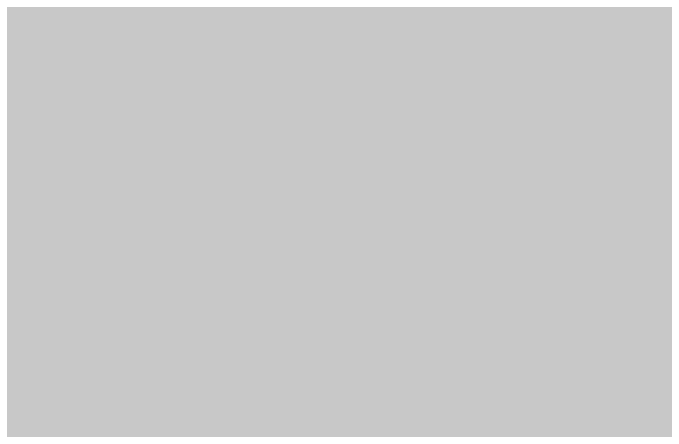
# Model space of a CAD drawing. Extents: x 13573007 to 22079938, y 2388446 to 8397471.
# Drawn here: x 19112850 to 19114843, y 5958050 to 5959326 of the extents above; entities that cross this region are included whole.
import ezdxf

# ---------------------------------------------------------------- set-up
doc = ezdxf.new("R2010")
doc.units = 0
doc.header["$MEASUREMENT"] = 0
doc.layers.add('5黄河中游经济区', color=30, linetype='CONTINUOUS')

msp = doc.modelspace()

# ---------------------------------------------------------------- hatches: boundary and pattern name
at = {"layer": '5黄河中游经济区'}
msp.add_hatch(color=256, dxfattribs=at).paths.add_polyline_path([(19440912.7, 5464354.5), (19440912.7, 5454342.8), (19438750.7, 5428924.4), (19438309.3, 5407302.2), (19436618.3, 5388551.5), (19436618.3, 5359946.6), (19427519.1, 5335948.1), (19408535.5, 5322268.8), (19391317.9, 5314767.2), (19377928.2, 5299876.3), (19346728.6, 5278583.2), (19313176.3, 5272846.8), (19267704, 5277700.7), (19246606.5, 5280238.5), (19236313.1, 5261376.3), (19227735.3, 5247658.3), (19214582.6, 5244800.4), (19198995.2, 5238375.7), (19175696.5, 5213363.4), (19161972, 5205361.2), (19147675.6, 5199073.8), (19124801.5, 5194501.1), (19093921.3, 5183069.5), (19062469.3, 5165922), (19030445.5, 5160206.2), (19006692.7, 5153774.8), (18999565.4, 5174495.7), (18996706.1, 5193929.5), (18996134.2, 5219650.8), (19005882.8, 5254080.2), (19009327.2, 5264172.7), (19019580.3, 5283668), (19028158.1, 5300243.9), (19035592.2, 5315676.6), (19043598.1, 5329394.6), (19039595.1, 5366547.5), (19026442.5, 5396841.3), (19022439.5, 5417418.3), (19022439.5, 5444854.2), (19021493.6, 5492959.4), (19017199.2, 5520134.1), (19009384.9, 5541840.5), (19013317.3, 5561492.9), (19023684.4, 5577929.4), (19031906.5, 5591507.4), (19039413.7, 5615447.5), (19042933.5, 5632396), (19054428.1, 5651179), (19052953.8, 5672442.8), (19045796.4, 5695326.8), (19031481.7, 5715350.2), (19025755.9, 5725361.9), (19017167.1, 5755397.1), (19032913.2, 5782571.8), (19051365.1, 5796447), (19068224.6, 5820929.4), (19080151.6, 5852653.8), (19086111.4, 5874622.6), (19089610.5, 5892745.9), (19095972.7, 5901648.6), (19105515.8, 5919453.9), (19112514.1, 5945208.2), (19101380.4, 5964285.4), (19118558.1, 5972234.2), (19142097.8, 5999896.1), (19158003, 6011024.5), (19188859.2, 6010706.5), (19207627.3, 6021517), (19225759.3, 6055538), (19238801.6, 6090194.8), (19261685.6, 6116141.5), (19301213, 6113167.7), (19336065.1, 6136957.8), (19396045.6, 6143404.4), (19422307.3, 6149966.7), (19444422.5, 6163091.4), (19456925.8, 6196077.3), (19458935.5, 6189686), (19473103, 6179324.5), (19478286.3, 6161019.1), (19481050.7, 6152729.8), (19482051, 6149671.2), (19493144.9, 6139950.6), (19504164.1, 6137437.3), (19502732.7, 6124565.1), (19486986.5, 6117413.8), (19471240.4, 6110262.6), (19461914.7, 6097916.8), (19452631.4, 6084518.2), (19458357.2, 6073076.2), (19462651.6, 6065925), (19491280.9, 6050192.3), (19498438.3, 6044471.3), (19498438.3, 6027308.4), (19508458.5, 6005854.7), (19515615.8, 5987261.5), (19515615.8, 5952935.6), (19512752.9, 5941493.6), (19501301.2, 5922900.5), (19475534.8, 5918609.7), (19454062.8, 5924330.7), (19442611.1, 5918609.7), (19436885.3, 5904307.3), (19435453.8, 5888574.6), (19431159.4, 5864260.4), (19432590.9, 5852818.4), (19409574.8, 5829764.2), (19405393, 5812771.6), (19406824.5, 5797038.9), (19409687.4, 5787027.1), (19424300, 5769528.7), (19444042.6, 5752701.3), (19449932.8, 5719105.2), (19455541.6, 5707729.5), (19468623.6, 5701612), (19473385, 5688962.8), (19475013.8, 5677566), (19476276.4, 5668091.6), (19475834.9, 5650882.2), (19464356.5, 5631025.1), (19459836, 5620484.5), (19448384.2, 5604751.8), (19445521.3, 5594740.1), (19445521.3, 5580437.7), (19445521.3, 5568995.7), (19442282.6, 5556892.1), (19429921.2, 5544536.6), (19416676.9, 5529533.5), (19416676.9, 5513647.8), (19421974.6, 5500409.8), (19428155.3, 5493349.5), (19435501.1, 5483181), (19438364, 5474599.5), (19444048.5, 5463343.2)])

doc.saveas('drawing.dxf')
